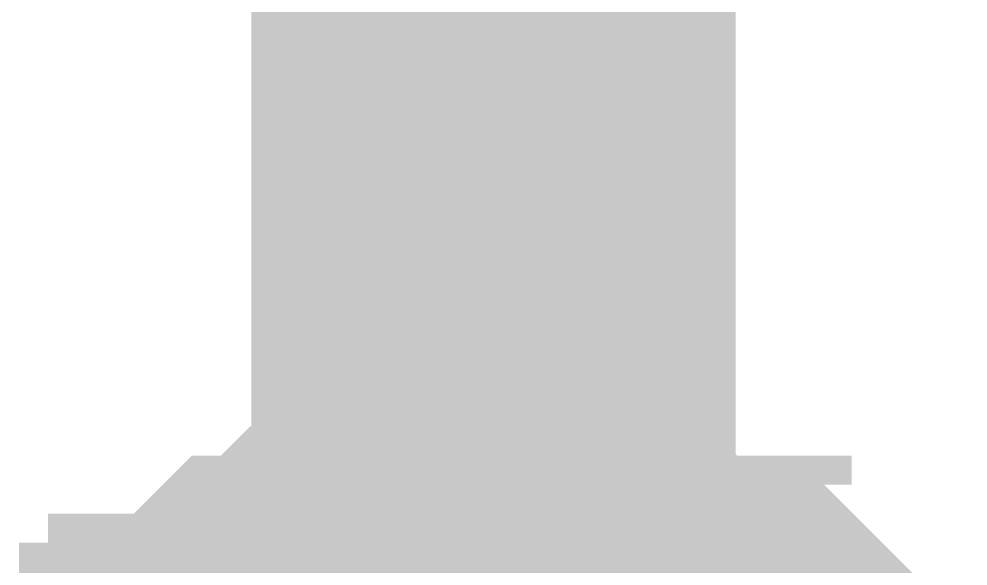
# Model space of a CAD drawing. Header units: inches. Extents: x 0 to 841, y 0 to 594.
# Drawn here: x 786.772 to 788.239, y 258.125 to 258.97 of the extents above; entities that cross this region are included whole.
import ezdxf

# ---------------------------------------------------------------- set-up
doc = ezdxf.new("R2010")
doc.units = ezdxf.units.IN
doc.layers.add('Sheet', color=255, linetype='Continuous')

msp = doc.modelspace()

# ---------------------------------------------------------------- linework, layer by layer
at = {"layer": 'Sheet'}
for points in [[(787.5055, 262.9968, 0.7493, 0.7493, 0), (787.5055, 257.4719, 0.7493, 0.7493, 0)], [(787.5055, 262.4578, 0.2997, 0.2997, 0), (787.5055, 257.4719, 0.2997, 0.2997, 0)], [(786.9216, 257.966, 0.2997, 0.2997, 0), (786.9216, 258.0109, 0.2997, 0.2997, 0), (786.9665, 258.0109, 0.2997, 0.2997, 0), (786.9665, 258.0558, 0.2997, 0.2997, 0), (787.0114, 258.0558, 0.2997, 0.2997, 0), (787.0563, 258.1007, 0.2997, 0.2997, 0), (787.0563, 258.1007, 0.2997, 0.2997, 0), (787.1013, 258.1456, 0.2997, 0.2997, 0), (787.1462, 258.1456, 0.2997, 0.2997, 0), (787.1462, 258.1456, 0.2997, 0.2997, 0), (787.1911, 258.1906, 0.2997, 0.2997, 0), (787.236, 258.1906, 0.2997, 0.2997, 0), (787.2809, 258.1906, 0.2997, 0.2997, 0), (787.3258, 258.2355, 0.2997, 0.2997, 0), (787.3258, 258.2355, 0.2997, 0.2997, 0), (787.3708, 258.2355, 0.2997, 0.2997, 0), (787.4157, 258.2355, 0.2997, 0.2997, 0), (787.4606, 258.2355, 0.2997, 0.2997, 0), (787.5055, 258.2355, 0.2997, 0.2997, 0)], [(786.9216, 257.966, 0.2997, 0.2997, 0), (786.9216, 258.0109, 0.2997, 0.2997, 0), (786.9665, 258.0109, 0.2997, 0.2997, 0), (786.9665, 258.0558, 0.2997, 0.2997, 0), (787.0114, 258.0558, 0.2997, 0.2997, 0), (787.0563, 258.1007, 0.2997, 0.2997, 0), (787.0563, 258.1007, 0.2997, 0.2997, 0), (787.1013, 258.1456, 0.2997, 0.2997, 0), (787.1462, 258.1456, 0.2997, 0.2997, 0), (787.1462, 258.1456, 0.2997, 0.2997, 0), (787.1911, 258.1906, 0.2997, 0.2997, 0), (787.236, 258.1906, 0.2997, 0.2997, 0), (787.2809, 258.1906, 0.2997, 0.2997, 0), (787.3258, 258.2355, 0.2997, 0.2997, 0), (787.3258, 258.2355, 0.2997, 0.2997, 0), (787.3708, 258.2355, 0.2997, 0.2997, 0), (787.4157, 258.2355, 0.2997, 0.2997, 0), (787.4606, 258.2355, 0.2997, 0.2997, 0), (787.5055, 258.2355, 0.2997, 0.2997, 0)], [(786.9216, 257.966, 0.2997, 0.2997, 0), (786.9216, 258.0109, 0.2997, 0.2997, 0), (786.9665, 258.0109, 0.2997, 0.2997, 0), (786.9665, 258.0558, 0.2997, 0.2997, 0), (787.0114, 258.0558, 0.2997, 0.2997, 0), (787.0563, 258.1007, 0.2997, 0.2997, 0), (787.0563, 258.1007, 0.2997, 0.2997, 0), (787.1013, 258.1456, 0.2997, 0.2997, 0), (787.1462, 258.1456, 0.2997, 0.2997, 0), (787.1462, 258.1456, 0.2997, 0.2997, 0), (787.1911, 258.1906, 0.2997, 0.2997, 0), (787.236, 258.1906, 0.2997, 0.2997, 0), (787.2809, 258.1906, 0.2997, 0.2997, 0), (787.3258, 258.2355, 0.2997, 0.2997, 0), (787.3258, 258.2355, 0.2997, 0.2997, 0), (787.3708, 258.2355, 0.2997, 0.2997, 0), (787.4157, 258.2355, 0.2997, 0.2997, 0), (787.4606, 258.2355, 0.2997, 0.2997, 0), (787.5055, 258.2355, 0.2997, 0.2997, 0)], [(786.9216, 257.966, 0.2997, 0.2997, 0), (786.9216, 258.0109, 0.2997, 0.2997, 0), (786.9665, 258.0109, 0.2997, 0.2997, 0), (786.9665, 258.0558, 0.2997, 0.2997, 0), (787.0114, 258.0558, 0.2997, 0.2997, 0), (787.0563, 258.1007, 0.2997, 0.2997, 0), (787.0563, 258.1007, 0.2997, 0.2997, 0), (787.1013, 258.1456, 0.2997, 0.2997, 0), (787.1462, 258.1456, 0.2997, 0.2997, 0), (787.1462, 258.1456, 0.2997, 0.2997, 0), (787.1911, 258.1906, 0.2997, 0.2997, 0), (787.236, 258.1906, 0.2997, 0.2997, 0), (787.2809, 258.1906, 0.2997, 0.2997, 0), (787.3258, 258.2355, 0.2997, 0.2997, 0), (787.3258, 258.2355, 0.2997, 0.2997, 0), (787.3708, 258.2355, 0.2997, 0.2997, 0), (787.4157, 258.2355, 0.2997, 0.2997, 0), (787.4606, 258.2355, 0.2997, 0.2997, 0), (787.5055, 258.2355, 0.2997, 0.2997, 0)], [(786.9216, 257.966, 0.2997, 0.2997, 0), (786.9216, 258.0109, 0.2997, 0.2997, 0), (786.9665, 258.0109, 0.2997, 0.2997, 0), (786.9665, 258.0558, 0.2997, 0.2997, 0), (787.0114, 258.0558, 0.2997, 0.2997, 0), (787.0563, 258.1007, 0.2997, 0.2997, 0), (787.0563, 258.1007, 0.2997, 0.2997, 0), (787.1013, 258.1456, 0.2997, 0.2997, 0), (787.1462, 258.1456, 0.2997, 0.2997, 0), (787.1462, 258.1456, 0.2997, 0.2997, 0), (787.1911, 258.1906, 0.2997, 0.2997, 0), (787.236, 258.1906, 0.2997, 0.2997, 0), (787.2809, 258.1906, 0.2997, 0.2997, 0), (787.3258, 258.2355, 0.2997, 0.2997, 0), (787.3258, 258.2355, 0.2997, 0.2997, 0), (787.3708, 258.2355, 0.2997, 0.2997, 0), (787.4157, 258.2355, 0.2997, 0.2997, 0), (787.4606, 258.2355, 0.2997, 0.2997, 0), (787.5055, 258.2355, 0.2997, 0.2997, 0)], [(786.9216, 257.966, 0.2997, 0.2997, 0), (786.9216, 258.0109, 0.2997, 0.2997, 0), (786.9665, 258.0109, 0.2997, 0.2997, 0), (786.9665, 258.0558, 0.2997, 0.2997, 0), (787.0114, 258.0558, 0.2997, 0.2997, 0), (787.0563, 258.1007, 0.2997, 0.2997, 0), (787.0563, 258.1007, 0.2997, 0.2997, 0), (787.1013, 258.1456, 0.2997, 0.2997, 0), (787.1462, 258.1456, 0.2997, 0.2997, 0), (787.1462, 258.1456, 0.2997, 0.2997, 0), (787.1911, 258.1906, 0.2997, 0.2997, 0), (787.236, 258.1906, 0.2997, 0.2997, 0), (787.2809, 258.1906, 0.2997, 0.2997, 0), (787.3258, 258.2355, 0.2997, 0.2997, 0), (787.3258, 258.2355, 0.2997, 0.2997, 0), (787.3708, 258.2355, 0.2997, 0.2997, 0), (787.4157, 258.2355, 0.2997, 0.2997, 0), (787.4606, 258.2355, 0.2997, 0.2997, 0), (787.5055, 258.2355, 0.2997, 0.2997, 0)], [(787.5055, 258.2355, 0.2997, 0.2997, 0), (787.5055, 258.2355, 0.2997, 0.2997, 0)], [(787.5055, 258.2355, 0.2997, 0.2997, 0), (787.5504, 258.2355, 0.2997, 0.2997, 0), (787.5953, 258.2355, 0.2997, 0.2997, 0), (787.5953, 258.2355, 0.2997, 0.2997, 0), (787.6402, 258.2355, 0.2997, 0.2997, 0), (787.6852, 258.2355, 0.2997, 0.2997, 0), (787.7301, 258.1906, 0.2997, 0.2997, 0), (787.775, 258.1906, 0.2997, 0.2997, 0), (787.775, 258.1906, 0.2997, 0.2997, 0), (787.8199, 258.1456, 0.2997, 0.2997, 0), (787.8648, 258.1456, 0.2997, 0.2997, 0), (787.9097, 258.1456, 0.2997, 0.2997, 0), (787.9097, 258.1007, 0.2997, 0.2997, 0), (787.9547, 258.1007, 0.2997, 0.2997, 0), (787.9996, 258.0558, 0.2997, 0.2997, 0), (787.9996, 258.0558, 0.2997, 0.2997, 0), (788.0445, 258.0109, 0.2997, 0.2997, 0), (788.0445, 258.0109, 0.2997, 0.2997, 0), (788.0894, 257.966, 0.2997, 0.2997, 0)], [(787.5055, 258.2355, 0.2997, 0.2997, 0), (787.5055, 258.2355, 0.2997, 0.2997, 0)], [(787.5055, 258.2355, 0.2997, 0.2997, 0), (787.5504, 258.2355, 0.2997, 0.2997, 0), (787.5953, 258.2355, 0.2997, 0.2997, 0), (787.5953, 258.2355, 0.2997, 0.2997, 0), (787.6402, 258.2355, 0.2997, 0.2997, 0), (787.6852, 258.2355, 0.2997, 0.2997, 0), (787.7301, 258.1906, 0.2997, 0.2997, 0), (787.775, 258.1906, 0.2997, 0.2997, 0), (787.775, 258.1906, 0.2997, 0.2997, 0), (787.8199, 258.1456, 0.2997, 0.2997, 0), (787.8648, 258.1456, 0.2997, 0.2997, 0), (787.9097, 258.1456, 0.2997, 0.2997, 0), (787.9097, 258.1007, 0.2997, 0.2997, 0), (787.9547, 258.1007, 0.2997, 0.2997, 0), (787.9996, 258.0558, 0.2997, 0.2997, 0), (787.9996, 258.0558, 0.2997, 0.2997, 0), (788.0445, 258.0109, 0.2997, 0.2997, 0), (788.0445, 258.0109, 0.2997, 0.2997, 0), (788.0894, 257.966, 0.2997, 0.2997, 0)], [(787.5055, 258.2355, 0.2997, 0.2997, 0), (787.5055, 258.2355, 0.2997, 0.2997, 0)], [(787.5055, 258.2355, 0.2997, 0.2997, 0), (787.5504, 258.2355, 0.2997, 0.2997, 0), (787.5953, 258.2355, 0.2997, 0.2997, 0), (787.5953, 258.2355, 0.2997, 0.2997, 0), (787.6402, 258.2355, 0.2997, 0.2997, 0), (787.6852, 258.2355, 0.2997, 0.2997, 0), (787.7301, 258.1906, 0.2997, 0.2997, 0), (787.775, 258.1906, 0.2997, 0.2997, 0), (787.775, 258.1906, 0.2997, 0.2997, 0), (787.8199, 258.1456, 0.2997, 0.2997, 0), (787.8648, 258.1456, 0.2997, 0.2997, 0), (787.9097, 258.1456, 0.2997, 0.2997, 0), (787.9097, 258.1007, 0.2997, 0.2997, 0), (787.9547, 258.1007, 0.2997, 0.2997, 0), (787.9996, 258.0558, 0.2997, 0.2997, 0), (787.9996, 258.0558, 0.2997, 0.2997, 0), (788.0445, 258.0109, 0.2997, 0.2997, 0), (788.0445, 258.0109, 0.2997, 0.2997, 0), (788.0894, 257.966, 0.2997, 0.2997, 0)], [(787.5055, 258.2355, 0.2997, 0.2997, 0), (787.5055, 258.2355, 0.2997, 0.2997, 0)], [(787.5055, 258.2355, 0.2997, 0.2997, 0), (787.5504, 258.2355, 0.2997, 0.2997, 0), (787.5953, 258.2355, 0.2997, 0.2997, 0), (787.5953, 258.2355, 0.2997, 0.2997, 0), (787.6402, 258.2355, 0.2997, 0.2997, 0), (787.6852, 258.2355, 0.2997, 0.2997, 0), (787.7301, 258.1906, 0.2997, 0.2997, 0), (787.775, 258.1906, 0.2997, 0.2997, 0), (787.775, 258.1906, 0.2997, 0.2997, 0), (787.8199, 258.1456, 0.2997, 0.2997, 0), (787.8648, 258.1456, 0.2997, 0.2997, 0), (787.9097, 258.1456, 0.2997, 0.2997, 0), (787.9097, 258.1007, 0.2997, 0.2997, 0), (787.9547, 258.1007, 0.2997, 0.2997, 0), (787.9996, 258.0558, 0.2997, 0.2997, 0), (787.9996, 258.0558, 0.2997, 0.2997, 0), (788.0445, 258.0109, 0.2997, 0.2997, 0), (788.0445, 258.0109, 0.2997, 0.2997, 0), (788.0894, 257.966, 0.2997, 0.2997, 0)], [(787.5055, 258.2355, 0.2997, 0.2997, 0), (787.5055, 258.2355, 0.2997, 0.2997, 0)], [(787.5055, 258.2355, 0.2997, 0.2997, 0), (787.5504, 258.2355, 0.2997, 0.2997, 0), (787.5953, 258.2355, 0.2997, 0.2997, 0), (787.5953, 258.2355, 0.2997, 0.2997, 0), (787.6402, 258.2355, 0.2997, 0.2997, 0), (787.6852, 258.2355, 0.2997, 0.2997, 0), (787.7301, 258.1906, 0.2997, 0.2997, 0), (787.775, 258.1906, 0.2997, 0.2997, 0), (787.775, 258.1906, 0.2997, 0.2997, 0), (787.8199, 258.1456, 0.2997, 0.2997, 0), (787.8648, 258.1456, 0.2997, 0.2997, 0), (787.9097, 258.1456, 0.2997, 0.2997, 0), (787.9097, 258.1007, 0.2997, 0.2997, 0), (787.9547, 258.1007, 0.2997, 0.2997, 0), (787.9996, 258.0558, 0.2997, 0.2997, 0), (787.9996, 258.0558, 0.2997, 0.2997, 0), (788.0445, 258.0109, 0.2997, 0.2997, 0), (788.0445, 258.0109, 0.2997, 0.2997, 0), (788.0894, 257.966, 0.2997, 0.2997, 0)], [(787.5055, 258.2355, 0.2997, 0.2997, 0), (787.5055, 258.2355, 0.2997, 0.2997, 0)], [(787.5055, 258.2355, 0.2997, 0.2997, 0), (787.5504, 258.2355, 0.2997, 0.2997, 0), (787.5953, 258.2355, 0.2997, 0.2997, 0), (787.5953, 258.2355, 0.2997, 0.2997, 0), (787.6402, 258.2355, 0.2997, 0.2997, 0), (787.6852, 258.2355, 0.2997, 0.2997, 0), (787.7301, 258.1906, 0.2997, 0.2997, 0), (787.775, 258.1906, 0.2997, 0.2997, 0), (787.775, 258.1906, 0.2997, 0.2997, 0), (787.8199, 258.1456, 0.2997, 0.2997, 0), (787.8648, 258.1456, 0.2997, 0.2997, 0), (787.9097, 258.1456, 0.2997, 0.2997, 0), (787.9097, 258.1007, 0.2997, 0.2997, 0), (787.9547, 258.1007, 0.2997, 0.2997, 0), (787.9996, 258.0558, 0.2997, 0.2997, 0), (787.9996, 258.0558, 0.2997, 0.2997, 0), (788.0445, 258.0109, 0.2997, 0.2997, 0), (788.0445, 258.0109, 0.2997, 0.2997, 0), (788.0894, 257.966, 0.2997, 0.2997, 0)], [(787.0114, 258.0558, 0.0991, 0.0991, 0), (787.0563, 258.1007, 0.0991, 0.0991, 0), (787.0563, 258.1007, 0.0991, 0.0991, 0), (787.1013, 258.1456, 0.0991, 0.0991, 0), (787.1462, 258.1456, 0.0991, 0.0991, 0), (787.1462, 258.1456, 0.0991, 0.0991, 0), (787.1911, 258.1906, 0.0991, 0.0991, 0), (787.236, 258.1906, 0.0991, 0.0991, 0), (787.2809, 258.1906, 0.0991, 0.0991, 0), (787.3258, 258.2355, 0.0991, 0.0991, 0), (787.3258, 258.2355, 0.0991, 0.0991, 0), (787.3708, 258.2355, 0.0991, 0.0991, 0), (787.4157, 258.2355, 0.0991, 0.0991, 0), (787.4606, 258.2355, 0.0991, 0.0991, 0), (787.5055, 258.2355, 0.0991, 0.0991, 0)], [(787.0114, 258.0558, 0.0991, 0.0991, 0), (787.0563, 258.1007, 0.0991, 0.0991, 0), (787.0563, 258.1007, 0.0991, 0.0991, 0), (787.1013, 258.1456, 0.0991, 0.0991, 0), (787.1462, 258.1456, 0.0991, 0.0991, 0), (787.1462, 258.1456, 0.0991, 0.0991, 0), (787.1911, 258.1906, 0.0991, 0.0991, 0), (787.236, 258.1906, 0.0991, 0.0991, 0), (787.2809, 258.1906, 0.0991, 0.0991, 0), (787.3258, 258.2355, 0.0991, 0.0991, 0), (787.3258, 258.2355, 0.0991, 0.0991, 0), (787.3708, 258.2355, 0.0991, 0.0991, 0), (787.4157, 258.2355, 0.0991, 0.0991, 0), (787.4606, 258.2355, 0.0991, 0.0991, 0), (787.5055, 258.2355, 0.0991, 0.0991, 0)], [(787.0114, 258.0558, 0.0991, 0.0991, 0), (787.0563, 258.1007, 0.0991, 0.0991, 0), (787.0563, 258.1007, 0.0991, 0.0991, 0), (787.1013, 258.1456, 0.0991, 0.0991, 0), (787.1462, 258.1456, 0.0991, 0.0991, 0), (787.1462, 258.1456, 0.0991, 0.0991, 0), (787.1911, 258.1906, 0.0991, 0.0991, 0), (787.236, 258.1906, 0.0991, 0.0991, 0), (787.2809, 258.1906, 0.0991, 0.0991, 0), (787.3258, 258.2355, 0.0991, 0.0991, 0), (787.3258, 258.2355, 0.0991, 0.0991, 0), (787.3708, 258.2355, 0.0991, 0.0991, 0), (787.4157, 258.2355, 0.0991, 0.0991, 0), (787.4606, 258.2355, 0.0991, 0.0991, 0), (787.5055, 258.2355, 0.0991, 0.0991, 0)], [(787.0114, 258.0558, 0.0991, 0.0991, 0), (787.0563, 258.1007, 0.0991, 0.0991, 0), (787.0563, 258.1007, 0.0991, 0.0991, 0), (787.1013, 258.1456, 0.0991, 0.0991, 0), (787.1462, 258.1456, 0.0991, 0.0991, 0), (787.1462, 258.1456, 0.0991, 0.0991, 0), (787.1911, 258.1906, 0.0991, 0.0991, 0), (787.236, 258.1906, 0.0991, 0.0991, 0), (787.2809, 258.1906, 0.0991, 0.0991, 0), (787.3258, 258.2355, 0.0991, 0.0991, 0), (787.3258, 258.2355, 0.0991, 0.0991, 0), (787.3708, 258.2355, 0.0991, 0.0991, 0), (787.4157, 258.2355, 0.0991, 0.0991, 0), (787.4606, 258.2355, 0.0991, 0.0991, 0), (787.5055, 258.2355, 0.0991, 0.0991, 0)], [(787.0114, 258.0558, 0.0991, 0.0991, 0), (787.0563, 258.1007, 0.0991, 0.0991, 0), (787.0563, 258.1007, 0.0991, 0.0991, 0), (787.1013, 258.1456, 0.0991, 0.0991, 0), (787.1462, 258.1456, 0.0991, 0.0991, 0), (787.1462, 258.1456, 0.0991, 0.0991, 0), (787.1911, 258.1906, 0.0991, 0.0991, 0), (787.236, 258.1906, 0.0991, 0.0991, 0), (787.2809, 258.1906, 0.0991, 0.0991, 0), (787.3258, 258.2355, 0.0991, 0.0991, 0), (787.3258, 258.2355, 0.0991, 0.0991, 0), (787.3708, 258.2355, 0.0991, 0.0991, 0), (787.4157, 258.2355, 0.0991, 0.0991, 0), (787.4606, 258.2355, 0.0991, 0.0991, 0), (787.5055, 258.2355, 0.0991, 0.0991, 0)], [(787.0114, 258.0558, 0.0991, 0.0991, 0), (787.0563, 258.1007, 0.0991, 0.0991, 0), (787.0563, 258.1007, 0.0991, 0.0991, 0), (787.1013, 258.1456, 0.0991, 0.0991, 0), (787.1462, 258.1456, 0.0991, 0.0991, 0), (787.1462, 258.1456, 0.0991, 0.0991, 0), (787.1911, 258.1906, 0.0991, 0.0991, 0), (787.236, 258.1906, 0.0991, 0.0991, 0), (787.2809, 258.1906, 0.0991, 0.0991, 0), (787.3258, 258.2355, 0.0991, 0.0991, 0), (787.3258, 258.2355, 0.0991, 0.0991, 0), (787.3708, 258.2355, 0.0991, 0.0991, 0), (787.4157, 258.2355, 0.0991, 0.0991, 0), (787.4606, 258.2355, 0.0991, 0.0991, 0), (787.5055, 258.2355, 0.0991, 0.0991, 0)], [(787.5055, 258.2355, 0.0991, 0.0991, 0), (787.5055, 258.2355, 0.0991, 0.0991, 0)], [(787.5055, 258.2355, 0.0991, 0.0991, 0), (787.5504, 258.2355, 0.0991, 0.0991, 0), (787.5953, 258.2355, 0.0991, 0.0991, 0), (787.5953, 258.2355, 0.0991, 0.0991, 0), (787.6402, 258.2355, 0.0991, 0.0991, 0), (787.6852, 258.2355, 0.0991, 0.0991, 0), (787.7301, 258.1906, 0.0991, 0.0991, 0), (787.775, 258.1906, 0.0991, 0.0991, 0), (787.775, 258.1906, 0.0991, 0.0991, 0), (787.8199, 258.1456, 0.0991, 0.0991, 0), (787.8648, 258.1456, 0.0991, 0.0991, 0), (787.9097, 258.1456, 0.0991, 0.0991, 0), (787.9097, 258.1007, 0.0991, 0.0991, 0), (787.9547, 258.1007, 0.0991, 0.0991, 0), (787.9996, 258.0558, 0.0991, 0.0991, 0)], [(787.5055, 258.2355, 0.0991, 0.0991, 0), (787.5055, 258.2355, 0.0991, 0.0991, 0)], [(787.5055, 258.2355, 0.0991, 0.0991, 0), (787.5504, 258.2355, 0.0991, 0.0991, 0), (787.5953, 258.2355, 0.0991, 0.0991, 0), (787.5953, 258.2355, 0.0991, 0.0991, 0), (787.6402, 258.2355, 0.0991, 0.0991, 0), (787.6852, 258.2355, 0.0991, 0.0991, 0), (787.7301, 258.1906, 0.0991, 0.0991, 0), (787.775, 258.1906, 0.0991, 0.0991, 0), (787.775, 258.1906, 0.0991, 0.0991, 0), (787.8199, 258.1456, 0.0991, 0.0991, 0), (787.8648, 258.1456, 0.0991, 0.0991, 0), (787.9097, 258.1456, 0.0991, 0.0991, 0), (787.9097, 258.1007, 0.0991, 0.0991, 0), (787.9547, 258.1007, 0.0991, 0.0991, 0), (787.9996, 258.0558, 0.0991, 0.0991, 0)], [(787.5055, 258.2355, 0.0991, 0.0991, 0), (787.5055, 258.2355, 0.0991, 0.0991, 0)], [(787.5055, 258.2355, 0.0991, 0.0991, 0), (787.5504, 258.2355, 0.0991, 0.0991, 0), (787.5953, 258.2355, 0.0991, 0.0991, 0), (787.5953, 258.2355, 0.0991, 0.0991, 0), (787.6402, 258.2355, 0.0991, 0.0991, 0), (787.6852, 258.2355, 0.0991, 0.0991, 0), (787.7301, 258.1906, 0.0991, 0.0991, 0), (787.775, 258.1906, 0.0991, 0.0991, 0), (787.775, 258.1906, 0.0991, 0.0991, 0), (787.8199, 258.1456, 0.0991, 0.0991, 0), (787.8648, 258.1456, 0.0991, 0.0991, 0), (787.9097, 258.1456, 0.0991, 0.0991, 0), (787.9097, 258.1007, 0.0991, 0.0991, 0), (787.9547, 258.1007, 0.0991, 0.0991, 0), (787.9996, 258.0558, 0.0991, 0.0991, 0)], [(787.5055, 258.2355, 0.0991, 0.0991, 0), (787.5055, 258.2355, 0.0991, 0.0991, 0)], [(787.5055, 258.2355, 0.0991, 0.0991, 0), (787.5504, 258.2355, 0.0991, 0.0991, 0), (787.5953, 258.2355, 0.0991, 0.0991, 0), (787.5953, 258.2355, 0.0991, 0.0991, 0), (787.6402, 258.2355, 0.0991, 0.0991, 0), (787.6852, 258.2355, 0.0991, 0.0991, 0), (787.7301, 258.1906, 0.0991, 0.0991, 0), (787.775, 258.1906, 0.0991, 0.0991, 0), (787.775, 258.1906, 0.0991, 0.0991, 0), (787.8199, 258.1456, 0.0991, 0.0991, 0), (787.8648, 258.1456, 0.0991, 0.0991, 0), (787.9097, 258.1456, 0.0991, 0.0991, 0), (787.9097, 258.1007, 0.0991, 0.0991, 0), (787.9547, 258.1007, 0.0991, 0.0991, 0), (787.9996, 258.0558, 0.0991, 0.0991, 0)], [(787.5055, 258.2355, 0.0991, 0.0991, 0), (787.5055, 258.2355, 0.0991, 0.0991, 0)], [(787.5055, 258.2355, 0.0991, 0.0991, 0), (787.5504, 258.2355, 0.0991, 0.0991, 0), (787.5953, 258.2355, 0.0991, 0.0991, 0), (787.5953, 258.2355, 0.0991, 0.0991, 0), (787.6402, 258.2355, 0.0991, 0.0991, 0), (787.6852, 258.2355, 0.0991, 0.0991, 0), (787.7301, 258.1906, 0.0991, 0.0991, 0), (787.775, 258.1906, 0.0991, 0.0991, 0), (787.775, 258.1906, 0.0991, 0.0991, 0), (787.8199, 258.1456, 0.0991, 0.0991, 0), (787.8648, 258.1456, 0.0991, 0.0991, 0), (787.9097, 258.1456, 0.0991, 0.0991, 0), (787.9097, 258.1007, 0.0991, 0.0991, 0), (787.9547, 258.1007, 0.0991, 0.0991, 0), (787.9996, 258.0558, 0.0991, 0.0991, 0)], [(787.5055, 258.2355, 0.0991, 0.0991, 0), (787.5055, 258.2355, 0.0991, 0.0991, 0)], [(787.5055, 258.2355, 0.0991, 0.0991, 0), (787.5504, 258.2355, 0.0991, 0.0991, 0), (787.5953, 258.2355, 0.0991, 0.0991, 0), (787.5953, 258.2355, 0.0991, 0.0991, 0), (787.6402, 258.2355, 0.0991, 0.0991, 0), (787.6852, 258.2355, 0.0991, 0.0991, 0), (787.7301, 258.1906, 0.0991, 0.0991, 0), (787.775, 258.1906, 0.0991, 0.0991, 0), (787.775, 258.1906, 0.0991, 0.0991, 0), (787.8199, 258.1456, 0.0991, 0.0991, 0), (787.8648, 258.1456, 0.0991, 0.0991, 0), (787.9097, 258.1456, 0.0991, 0.0991, 0), (787.9097, 258.1007, 0.0991, 0.0991, 0), (787.9547, 258.1007, 0.0991, 0.0991, 0), (787.9996, 258.0558, 0.0991, 0.0991, 0)]]:
    msp.add_lwpolyline(points, format="xyseb", dxfattribs=at)

doc.saveas('drawing.dxf')
